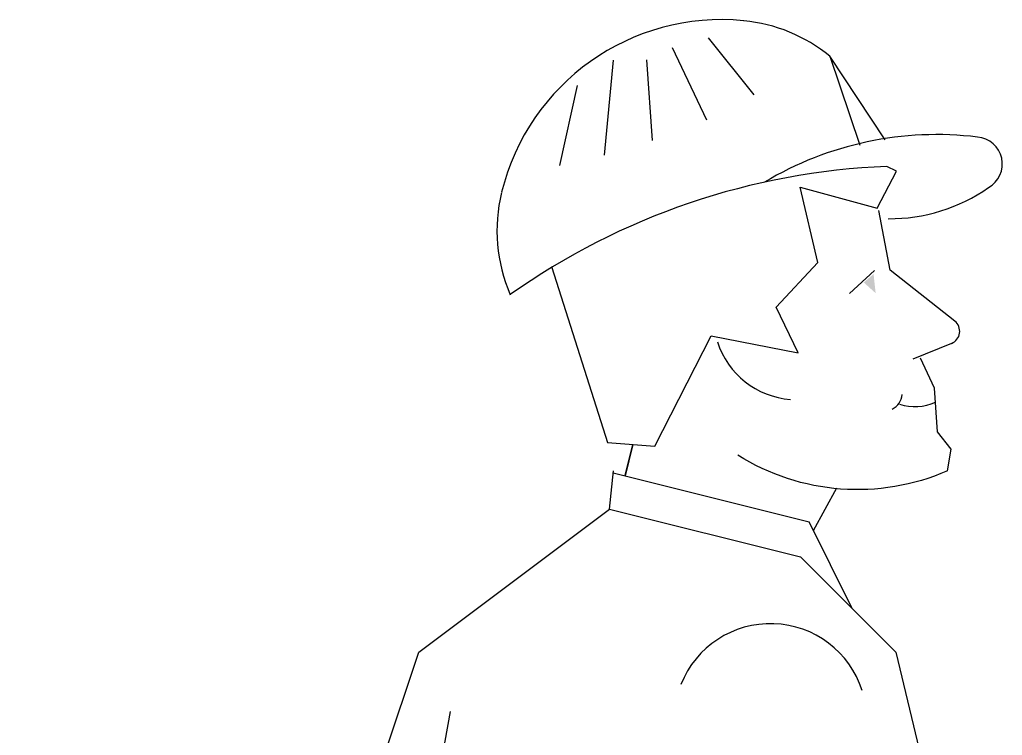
# Model space of a CAD drawing. Extents: x 0 to 21025, y 0 to 14850.
# Drawn here: x 2679 to 3225, y 13083 to 13480 of the extents above; entities that cross this region are included whole.
import ezdxf
from ezdxf import colors
from ezdxf.entities.mleader import LeaderData, LeaderLine
from ezdxf.math import Vec2, Vec3

# ---------------------------------------------------------------- set-up
doc = ezdxf.new("R2010")
doc.units = 0
doc.header["$LTSCALE"] = 200
doc.header["$MEASUREMENT"] = 0
doc.layers.add('DESENHO_FANTASMA BÁSICA_01', color=8, linetype='Continuous', lineweight=0)
doc.layers.add('FRL2', color=2, linetype='Continuous')

# ---------------------------------------------------------------- blocks, each defined once
blk = doc.blocks.new('MEM1')
at = {"layer": 'DESENHO_FANTASMA BÁSICA_01'}
for p, q in [((-142.41, 1772.64), (-116.92, 1740.89)), ((-162.4, 1767.11), (-143.25, 1727.06)), ((-195.11, 1760.23), (-200.16, 1707.43)), ((-176.7, 1760.44), (-173.51, 1715.53)), ((-44.1, 1715.94), (-74.8, 1762.35)), ((-74.8, 1762.35), (-58.07, 1712.94)), ((-215.13, 1746.17), (-225, 1701.61)), ((-41.16, 1643.64), (-47.49, 1676.76)), ((-49.94, 1643.29), (-63.77, 1630.66)), ((-5.36, 1615.31), (-41.16, 1643.64)), ((-7.12, 1602.88), (-28.61, 1594.06)), ((-16.62, 1577.97), (-24.33, 1594.71)), ((-14.95, 1553.81), (-16.62, 1577.97)), ((-7.38, 1544.2), (-14.95, 1553.81)), ((-184.25, 1546.75), (-188.48, 1529.4)), ((-188.47, 1529.44), (-184.25, 1546.75)), ((-9.48, 1532.04), (-7.38, 1544.2)), ((-197.13, 1510.92), (-194.94, 1532.17)), ((-195.05, 1531.09), (-86.16, 1503.87)), ((-83.76, 1498.99), (-70.92, 1522.61)), ((-303.19, 1431.36), (-197.13, 1510.92)), ((-197.13, 1510.92), (-91.05, 1484.4)), ((-62.63, 1455.97), (-86.16, 1503.87)), ((-91.05, 1484.4), (-64.54, 1457.88)), ((-64.54, 1457.88), (-38.02, 1431.36)), ((-356.23, 1272.24), (-303.19, 1431.36)), ((-38.02, 1431.36), (-12.86, 1326.23)), ((-303.19, 1298.76), (-285.58, 1398.56))]:
    blk.add_line(p, q, dxfattribs=at)
for points in [[(-198.25, 1547.8), (-172.05, 1545.83), (-140.64, 1607.08), (-92.34, 1597.6), (-104.63, 1622.93), (-81.46, 1647.88), (-91.25, 1689.61), (-48.53, 1677.95), (-37.67, 1698.57), (-43.01, 1701.17)], [(-229.24, 1645.09), (-198.25, 1547.8)]]:
    blk.add_lwpolyline(points, dxfattribs=at)
blk.add_lwpolyline([(-9.48, 1532.04, -0.247047), (-125.91, 1540.77, -0.247047)], format="xyb", dxfattribs=at)
for centre, radius, start, end in [((-134.91, 1656.86), 125.8, 84.4386, 166.2254), ((-131.11, 1693.55), 88.91, 50.6994, 84.4386), ((-15.39, 1532.26), 186.57, 83.0212, 120.8718), ((6.07, 1702.5), 15, 299.0134, 85.3814), ((-27.59, 1312.7), 388.78, 92.2737, 125.3132), ((-41.54, 1768), 95.88, 269.5555, 304.9215), ((-170.8, 1665.42), 88.91, 166.2254, 203.5184), ((-9.88, 1609.61), 7.27, 292.3083, 51.6385), ((-93.32, 1617.79), 46.12, 197.7746, 265.8524), ((-44.23, 1575.03), 9.6, 295.5024, 357.0829), ((-27.44, 1595.32), 27.59, 251.9074, 294.3277), ((-107.73, 1393.71), 53.55, 17.8531, 158.2881)]:
    blk.add_arc(centre, radius, start, end, dxfattribs=at)
blk.add_solid([(-50.47, 1641.38), (-49.31, 1630.75), (-55.9, 1636.71)], dxfattribs=at)

msp = doc.modelspace()

# ---------------------------------------------------------------- block references
at = {"layer": 'DESENHO_FANTASMA BÁSICA_01'}
msp.add_blockref('MEM1', (3204.11, 11697.69), dxfattribs=at)

# ---------------------------------------------------------------- leaders
at = {"layer": 'FRL2'}
ml = msp.add_multileader_mtext('Standard', dxfattribs=at)
ml.set_content('05', color=3)
ml.set_leader_properties(color=1)
ml.build(insert=Vec2(0, 0))
ml.multileader.update_dxf_attribs({"text_left_attachment_type": 6, "text_right_attachment_type": 6, "dogleg_length": 50, "arrow_head_size": 100})
ctx = ml.context
ctx.base_point, ctx.char_height, ctx.arrow_head_size, ctx.landing_gap_size, ctx.plane_origin = Vec3(2336.1, 13358.72), 100, 100, 0.09, Vec3(2735.23, 12812.12)
ctx.left_attachment, ctx.right_attachment, ctx.text_align_type = 6, 6, 2
notes = []
notes.append((ctx, [(0, (1, 1, 0), (2536.28, 13358.72), (-1, 0), 50, [(0, [(2735.23, 12812.12)], 0, [])])]))
ctx.mtext.insert, ctx.mtext.alignment, ctx.mtext.flow_direction = Vec3(2486.19, 13478.72), 3, 5
for ctx, leaders in notes:
    for number, flags, end, landing, length, lines in leaders:
        leader = LeaderData()
        leader.index, (leader.has_last_leader_line, leader.has_dogleg_vector, leader.attachment_direction) = number, flags
        leader.last_leader_point, leader.dogleg_vector, leader.dogleg_length = Vec3(end), Vec3(landing), length
        for number, points, colour, breaks in lines:
            line = LeaderLine()
            line.index, line.vertices, line.color, line.breaks = number, Vec3.list(points), colors.encode_raw_color(colour), breaks
            leader.lines.append(line)
        ctx.leaders.append(leader)

doc.saveas('drawing.dxf')
